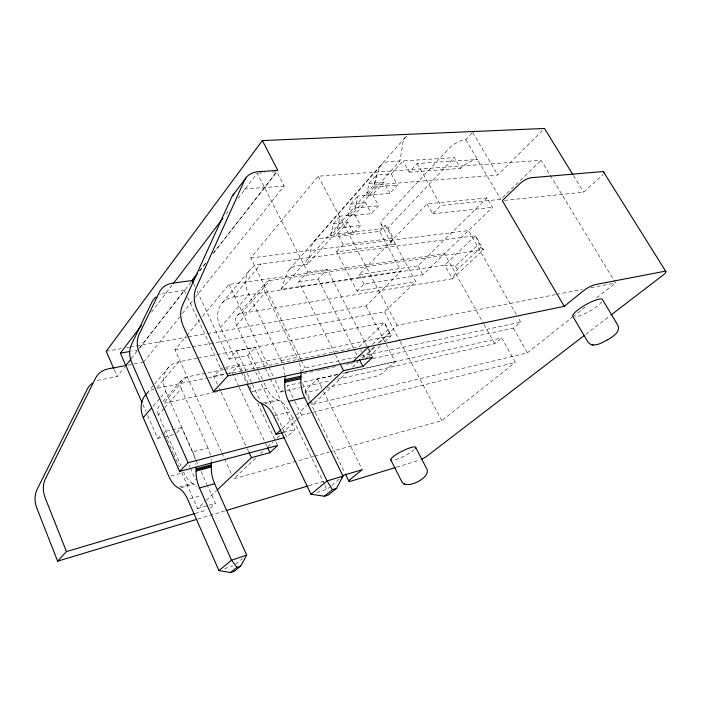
<?xml version="1.0" encoding="UTF-8"?>
<svg xmlns="http://www.w3.org/2000/svg" width="701" height="701" viewBox="0 0 701 701"><rect width="100%" height="100%" fill="white"/><g stroke="black" fill="none" stroke-linecap="round" stroke-linejoin="round"><path stroke-width="0.53" stroke-dasharray="3.5 2.63" d="M307.511 264.356L311.796 245.578A19.54 12.881 42.5 0 1 320.12 238.428L379.618 231.409L401.086 271.156L281.11 289.347L287.2 273.083A22.861 15.606 42.5 0 1 296.795 265.819L307.511 264.356L399.885 160.958L403.101 141.795A21.74 12.469 42.9 0 1 407.351 135.95M391.289 173.936L397.467 185.082L389.94 193.327L366.684 195.395L374.15 187.018L376.384 175.04L391.289 173.936L402.97 160.906L454.301 157.62L460.531 168.389A13.573 4.977 -31 0 1 477.486 159.504L417.139 163.535L409.279 172.148L402.97 160.906M366.684 195.395L368.971 183.434L376.384 175.04M372.643 194.738L378.619 205.726L371.407 213.621L348.318 216.013L355.468 207.987L357.843 196.052L372.643 194.738L383.841 182.242L389.94 193.327M348.318 216.013L350.745 204.096L357.843 196.052M354.767 214.681L360.559 225.512L353.637 233.091L330.723 235.764L337.575 228.079L340.073 216.188L354.767 214.681L365.501 202.703L371.407 213.621M330.723 235.764L333.264 223.908L340.073 216.188M281.11 289.347L373.808 185.038L379.153 168.52A25.534 15.22 42.9 0 1 388.748 161.668L399.885 160.958M281.714 362.066A24.596 14.87 78.2 0 0 281.048 360.612L247.514 291.344A33.052 23.063 41.5 0 1 258.397 264.382L475.48 235.694L480.877 247.462L457.332 269.552L452.39 278.77L241.389 313.461A12.215 8.859 41.2 0 0 236.596 325.43L257.758 369.664M365.703 359.666L370.294 351.183L374.956 346.82M151.451 312.287L172.612 284.457M226.16 214.024L229.464 209.678M238.06 198.374L257.232 173.156L307.625 272.041L298.696 281.942L335.139 354.084M97.369 380.625A25.341 20.557 35.5 0 1 100.155 379.889L117.207 376.612L124.489 367.271M131.14 358.737L138.456 349.335M139.122 348.476L184.389 290.372L185.774 293.333M199.452 271.033L206.164 262.419M212.867 253.806L276.483 172.139M191.049 282.03L138.071 350.018L131.832 351.122M199.767 270.84L205.796 263.094M213.849 252.763L276.877 171.859L284.168 185.975L195.404 297.233M143.512 362.277L179.701 316.922M182.426 313.496L192.67 300.659M221.472 452.057L174.978 349.922L186.045 336.506M186.738 335.665L199.873 319.726M202.642 316.37L228.92 284.492L444.574 253.718L483.488 323.564M300.65 359.131L250.756 258.012L318.184 176.214L541.119 160.319L549.645 174.356M146.912 393.226L153.869 384.884M154.571 384.052L168.485 367.368M222.497 302.63L250.494 269.079M156.989 387.609L178.711 361.795L196.92 358.334M241.013 371.101L219.211 324.563A31.808 23.063 41.2 0 1 230.322 297.846L233.03 297.233L261.14 263.813M153.116 406.203L160.143 397.993M160.844 397.178L165.769 391.43L164.682 388.547A29.424 22.87 40.6 0 1 176.109 362.487L178.711 361.795M220.447 327.612L248.837 294.481M162.965 401.515L182.12 379.346M237.192 315.643L265.732 282.634M223.593 369.576L186.203 377.112L163.438 403.355L213.735 392.49M241.389 313.461L269.973 280.505L483.497 249.749L475.48 235.694L444.767 265.039L233.03 297.233M181.244 466.568L158.444 414.861L164.139 408.341M164.858 407.526L181.244 388.766A11.295 8.78 40.6 0 1 186.203 377.112M236.596 325.43L265.293 292.58A12.688 8.859 41.5 0 1 269.973 280.505M314.004 241.328L405.117 137.562M289.329 269.552L381.16 164.989M471.966 133.085L465.832 139.613A13.485 5.196 -31.2 0 0 448.99 148.454L383.096 219.255A12.408 4.556 -29.1 0 0 385.261 225.407L415.772 281.592L357.124 291.081L336.585 251.773L395.443 244.15A12.478 4.364 -29 0 1 393.401 238.235L343.227 244.491L337.61 233.819L347.924 222.322L353.637 233.091M147.639 415.465L157.69 438.423L161.703 433.963M217.38 384.201L213.7 376.262L220.815 368.375L224.942 367.543M197.165 291.327L229.113 359.166L236.535 350.929L255.322 347.354L264.733 366.921M336.585 251.773L343.227 244.491M176.766 432.719L181.524 427.549L198.436 465.438M228.097 373.309L232.206 372.468L239.409 364.651L243.606 373.519M229.113 359.166L247.812 355.512L255.322 347.354M298.696 281.942L318.166 279.059L327.174 269.272L367.639 347.635M379.618 231.409L385.261 225.407M337.61 233.819L387.837 227.991L454.301 157.62M364.012 284.028L359.078 274.634L427.084 203.921L487.064 197.91L492.531 207.321L422.799 274.783L364.012 284.028L357.124 291.081M427.084 203.921L432.64 213.831L440.815 205.463L500.812 199.312L541.119 160.319M207.601 333.58L366.132 305.925L401.086 271.156M373.808 185.038L497.763 174.961L542.96 129.992M275.125 380.31L280.777 392.043L283.651 389.186M301.255 371.696L305.005 367.972L356.257 357.081M359.078 274.634L417.919 265.845L487.064 197.91M192.17 346.802L384.472 311.875L415.772 281.592M337.654 374.518L317.378 379.031L306.118 389.887A7.185 1.972 -26.3 0 0 308.037 392.043L321.882 388.845M181.717 472.64L197.533 508.558L205.463 501.066M206.252 500.321L216.556 490.586M282.45 428.337L295.927 415.605M296.725 414.852L306.241 405.861M372.511 344.331L387.986 329.733L384.42 322.688L217.275 354.469M480.877 247.462L483.497 249.749L452.39 278.77L444.767 265.039L455.422 266.117L478.888 243.974M255.76 458.077L233.652 478.827L313.566 456.474M260.492 453.635L262.866 451.409M267.598 446.966L273.127 441.779M277.07 438.072L281.022 434.366M281.811 433.63L296.015 420.293M296.803 419.548L301.544 415.106L515.34 362.364L501.636 337.9L343.77 373.037M310.972 400.639L312.865 404.477L347.845 371.644M352.621 367.166L358.185 361.935M362.163 358.202L374.089 347.013M378.067 343.28L397.143 325.369L555.604 294.595M379.609 342.447L389.695 332.993L387.986 329.733M368.901 356.678L380.897 345.479M384.902 341.746L391.298 335.779L384.42 322.688L359.114 346.855L228.885 373.563M210.239 508.076L215.347 503.336L207.338 485.381M270.376 378.663L294.841 429.529L286.735 437.065L260.001 381.064M386.242 344.375L395.285 361.681L383.657 372.143A6.826 1.779 -27.2 0 1 375.114 376.56L327.201 387.618M504.475 200.398L583.653 192.17L601.221 176.363A8.85 2.673 -31.8 0 0 603.035 174.426M337.181 379.285L494.687 343.656L501.636 337.9M372.827 358.553L513.439 328.129L520.659 322.153L517.969 317.43M235.676 564.103L242.45 558.557M330.907 486.073L326.859 489.386L314.994 493.031M331.713 485.407L339.801 478.783M330.39 451.768L441.84 420.6L515.34 362.364M312.865 404.477L527.406 352.805L571.911 317.535M572.77 316.861L585.607 306.688M596.735 297.872L615.566 282.95L613.857 280.146M585.738 334.386L610.01 315.774M224.627 568.677L233.047 565.812M396.424 467.234L418.278 460.531A7.01 1.271 -27 0 0 419.671 460.049M197.919 519.02L225.135 510.845M308.896 485.688L323.547 481.28M195.176 513.456L206.69 510.048M197.533 508.558L208.013 505.482M209.064 505.176L215.347 503.336M189.726 498.823L200.749 495.677M314.618 456.185L329.339 452.066M179.544 486.915L192.538 483.339L193.923 484.111A21.372 11.365 75.1 0 1 197.174 486.617M180.919 487.694L193.923 484.111M170.904 475.988L183.872 472.535A21.494 11.593 76.2 0 0 192.538 483.339M283.397 432.464L294.841 429.529M165.769 391.43L192.757 451.873L208.004 448.009A21.67 11.794 76.3 0 1 210.642 456.263M274.722 415.623L289.583 412.03L324.502 484.487M157.69 438.423L162.895 437.179M163.938 436.925L173.322 434.69M181.524 427.549L163.71 431.737L166.785 438.721M265.101 403.627L278.875 400.429A23.895 14.379 76.4 0 1 289.583 412.03M263.401 402.891L277.167 399.701L278.875 400.429M280.777 392.043L299.932 387.706M301.001 387.469L330.793 380.731M251.887 391.614L266.687 388.345A24.088 14.677 78 0 0 277.167 399.701M337.374 374.465L287.244 385.62L294.394 400.367M342.991 373.326L395.285 361.681M214.804 392.262L218.02 391.57M303.577 373.528L316.361 370.768M317.43 370.54L320.62 369.848M321.689 369.611L324.887 368.919M325.947 368.691L336.603 366.386M346.189 364.31L349.387 363.617M350.447 363.39L357.904 361.777M360.524 356.178L520.659 322.153M213.7 376.262L227.063 373.519M157.357 388.223L207.531 377.935M208.6 377.716L227.816 373.782M281.048 360.612L297.189 357.335A24.316 14.966 78.2 0 1 298.468 360.244M224.662 369.357L391.298 335.779L389.695 332.993M225.976 367.333L239.409 364.651M556.682 294.385L582.373 289.399M590.943 287.734L615.566 282.95M197.997 358.132L216.206 354.671M127.897 365.186L133.102 364.213M134.136 364.021L142.469 362.47M174.978 349.922L191.093 346.995M106.228 351.271L121.326 348.634M126.715 347.696L128.87 347.319M129.948 347.126L135.346 346.189M136.423 346.005L187.114 337.155M188.192 336.971L206.523 333.772M184.389 290.372L165.305 293.088A28.189 21.021 37.5 0 0 159.6 294.744M307.625 272.041L327.174 269.272M250.756 258.012L468.513 230.559L517.434 316.484M337.575 228.079L360.559 225.512M333.264 223.908L347.924 222.322M432.64 213.831L492.531 207.321M355.468 207.987L378.619 205.726M350.745 204.096L365.501 202.703M374.15 187.018L397.467 185.082M368.971 183.434L383.841 182.242M284.168 185.975L245.35 188.955A31.563 21.004 39 0 0 242.222 189.419M409.279 172.148L460.531 168.389M258.327 173.086L264.873 172.656M272.514 172.148L276.877 171.859M573.436 175.557L583.653 192.17M550.215 175.294L613.296 279.208M472.649 132.358L497.763 174.961M465.832 139.613L500.812 199.312M513.439 328.129L527.406 352.805M417.139 163.535L440.815 205.463M455.422 266.117L457.332 269.552M484.023 324.519L494.687 343.656M417.919 265.845L422.799 274.783M387.837 227.991L393.401 238.235M380.976 224.031L391.202 242.905M318.184 176.214L397.143 325.369M384.472 311.875L399.701 340.739M400.21 341.702L441.84 420.6M366.132 305.925L385.734 343.42M369.059 348.783L370.294 351.183M368.139 348.599L372.643 357.308M360.594 349.729L361.576 351.648M362.952 354.32L364.783 357.887M318.166 279.059L354.916 350.859M355.416 351.832L357.405 355.714M335.63 355.056L339.564 362.855M317.378 379.031L321.724 387.802M323.652 391.693L361.804 468.671M301.132 360.121L305.005 367.972M265.293 292.58L297.189 357.335M302.49 383.333L310.508 399.675M305.093 391.71L309.421 400.543M309.903 401.524L345.015 473.21M294.867 401.349L301.544 415.106M228.92 284.492L273.232 376.402M324.975 485.469L327.349 491.252M265.206 367.894L269.903 377.681M258.222 370.645L263.401 381.458M263.865 382.439L266.687 388.345M247.812 355.512L259.536 380.073M236.535 350.929L246.778 372.511M247.243 373.493L259.808 399.991M244.071 374.5L249.205 385.348M249.67 386.33L252.001 391.263M257.6 403.093L275.335 440.552M275.8 441.534L277.666 445.477M241.477 372.082L246.621 382.956M193.458 283.458L195.316 287.392M232.206 372.468L238.726 386.339M239.19 387.329L267.107 446.747M187.614 297.285L220.815 368.375M219.229 388.17L220.605 391.149M221.069 392.139L246.831 447.711M247.287 448.71L248.671 451.689M221.919 453.048L224.18 458.007M224.627 458.997L231.4 473.867M181.244 388.766L208.004 448.009M201.108 471.423L206.891 484.382M189.016 464.877L189.901 466.857M190.339 467.847L195.605 479.729M167.224 439.711L172.937 452.688M173.375 453.678L179.088 466.656M142.838 404.486L145.896 411.478M114.254 369.786L117.207 376.612M414.396 449.534A13.932 2.673 -26.9 0 1 392.954 460.277M601.835 301.833A17.078 3.777 -29.5 0 1 589.48 311.27A17.078 3.777 -29.5 0 1 575.039 316.983M146.22 394.058A28.434 22.712 40.2 0 1 153.738 389.16M158.444 414.861A10.918 8.719 40.2 0 1 160.249 404.836M192.757 451.873A21.897 11.689 76.3 0 1 195.404 460.224M195.877 463.124A21.897 11.689 76.3 0 1 196.035 464.561M211.115 459.137A21.67 11.794 76.3 0 1 211.264 460.557M283.37 366.684A24.596 14.87 78.2 0 1 284.843 374.833M299.502 363.32A24.316 14.966 78.2 0 1 300.957 371.381"/><path stroke-width="1.05" d="M211.351 461.968A21.67 11.794 76.3 0 1 211.369 464.728L211.29 467.006A22.292 12.425 75.5 0 0 214.655 483.716L246.682 555.087L240.706 566.075L236.929 567.372L231.523 560.187L199.487 487.957A22.528 12.32 75.6 0 1 196.087 471.072L196.157 468.767A21.897 11.689 76.3 0 0 196.175 467.392M301.044 372.993A24.316 14.966 78.2 0 1 301.001 376.157L300.843 378.785A25.07 15.878 77.2 0 0 304.655 397.598L343.034 476.128L336.454 488.413L332.467 489.64L327.06 480.939L288.602 401.366A25.367 15.79 77.3 0 1 284.755 382.325L284.904 379.662A24.596 14.87 78.2 0 0 284.93 376.463M572.866 174.628L544.493 128.467L262.376 140.568L106.228 351.271L113.834 368.814M232.767 195.386L245.841 178.019M141.97 402.497L120.379 353.155L141.532 325.325M173.27 283.59L222.857 218.379M130.474 359.587L125.812 365.571L108.611 368.77A25.7 20.636 35.9 0 0 95.573 378.163L45.626 478.433A27.716 24.158 35.3 0 0 45.188 497.85L66.446 551.564L57.622 561.168L36.838 508.137A27.295 24.009 34.8 0 1 37.346 488.904L87.204 389.283A25.341 20.557 35.5 0 1 92.427 383.158M156.016 296.987A28.189 21.021 37.5 0 0 151.758 302.376L131.586 344.2A29.162 22.581 37.6 0 0 132.025 363.241L179.605 471.414L188.087 462.713L139.648 353.514A29.512 22.625 37.7 0 1 139.131 334.351L159.267 292.387A28.513 21.048 37.7 0 1 172.867 283.125L192.074 280.505L197.437 273.618M191.715 281.162L196.411 275.142M240.706 566.075L234.344 571.236L230.576 572.533L218.949 570.614L187.719 499.392A21.591 11.26 75.2 0 0 178.921 488.247L177.537 487.458A21.713 11.488 76.3 0 1 168.906 476.522L143.267 417.691L151.705 407.842M234.59 193.318A31.563 21.004 39 0 0 231.383 197.796L182.602 305.093A34.647 25.534 39.6 0 0 183.758 327.332L213.411 391.596L227.965 375.762L564.261 306.328L583.504 290.766A9.648 2.243 -29.8 0 1 595.5 284.571L664.25 271.366A9.148 1.937 -30.2 0 1 662.901 275.23L610.878 315.108M217.345 489.833L251.431 457.639L269.903 452.688L277.666 445.477L179.605 471.414M261.21 402.935L276.106 434.331L280.864 429.836M307.029 405.117L343.508 370.654L362.864 366.386L372.643 357.308L213.411 391.596M353.208 361.497L368.91 346.662M218.949 570.614L231.523 560.187L246.682 555.087M247.085 383.946L250.827 391.85A24.369 14.581 78 0 0 261.28 403.373L262.98 404.118A24.167 14.283 76.4 0 1 273.662 415.886L310.999 494.258L327.06 480.939L343.034 476.128L341.422 477.451M230.576 572.533L236.929 567.372M310.999 494.258L324.361 496.229L332.467 489.64M336.454 488.413L328.331 494.994L324.361 496.229M584.003 335.718L427.067 456.027A7.01 1.271 -27 0 1 421.231 459.383M607.618 339.792C612.446 336.936 621.393 331.792 617.642 324.887L602.325 299.345A17.078 3.777 -29.5 0 0 584.494 305.443A17.078 3.777 -29.5 0 0 573.032 316.677L587.981 342.141C593.125 348.52 602.141 342.605 607.671 339.757M395.382 467.558L351.665 480.956A7.387 1.411 -26.4 0 1 350.079 479.519L362.286 469.644L342.395 475.62M57.622 561.168L196.867 519.336M226.186 510.53L307.844 486.003M66.446 551.564L194.124 513.772M199.487 487.957L214.655 483.716M196.087 471.072L211.29 467.006M196.157 468.767L211.369 464.728M196.122 469.915L211.325 465.867M188.087 462.713L284.632 437.608M276.106 434.331L282.354 432.727M288.602 401.366L304.655 397.598M284.755 382.325L300.843 378.785M284.904 379.662L301.001 376.157M284.825 380.993L300.922 377.471M120.379 353.155L129.746 351.499M591.39 344.673L592.117 344.804M592.573 344.883L593.248 345.006M390.79 459.874L401.997 482.034C406.93 489.78 430.23 478.003 427.067 469.468L415.693 447.396M403.601 483.813L404.74 484.444M603.666 172.113L665.871 271.541M564.261 306.328L502.302 200.617L519.8 183.741A9.315 3.076 -31.2 0 1 531.349 177.712L601.905 171.631A8.85 2.673 -31.8 0 1 603.798 172.84M262.376 140.568L277.815 170.431L258.476 171.692A32.123 20.951 39.2 0 0 244.456 180.429L196.07 288.058A35.33 25.56 39.8 0 0 197.419 310.517L227.965 375.762M359.385 359.595L362.864 366.386M340.055 363.837L343.508 370.654M345.497 474.191L348.861 481.07M192.074 280.505L192.994 282.477M267.572 447.737L269.903 452.688M249.127 452.68L251.431 457.639M143.267 417.691L142.242 414.878A28.434 22.712 40.2 0 1 146.22 394.058M415.456 448.29A13.932 2.673 -26.9 0 0 408.727 448.263A13.932 2.673 -26.9 0 0 393.743 456.263L391.955 457.788A13.932 2.673 -26.9 0 0 391.473 460.303"/></g></svg>
